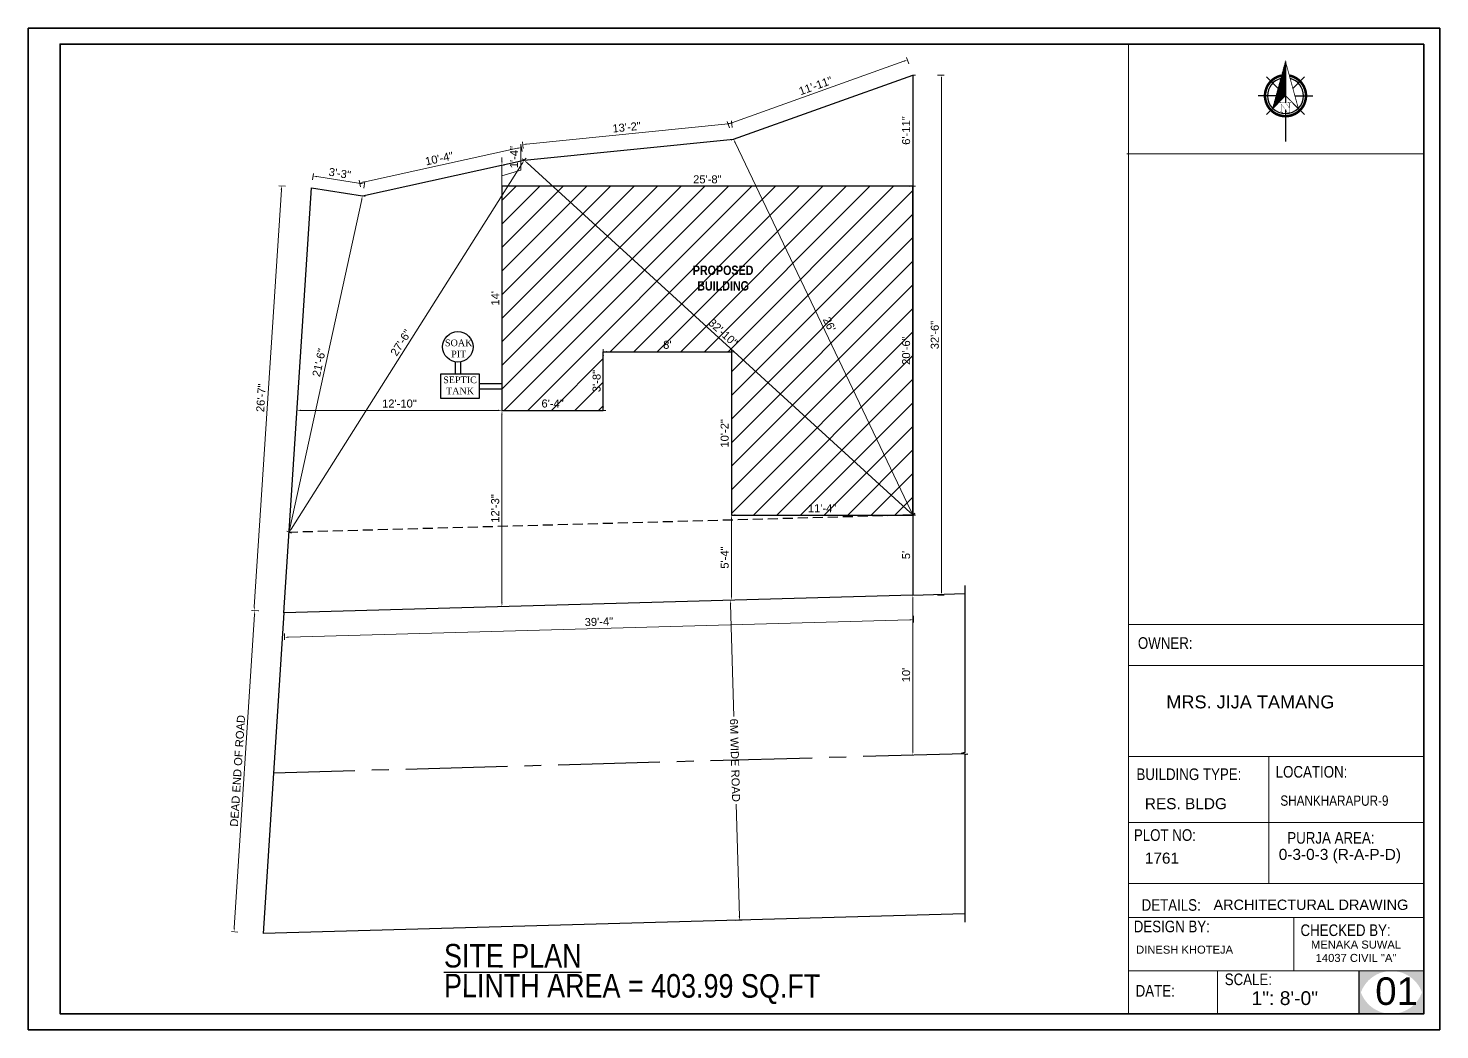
# Model space of a CAD drawing. Header units: inches. Extents: x 367408 to 389323, y -53247 to -41521.
# Drawn here: x 374991 to 376049, y -53247 to -52496 of the extents above; entities that cross this region are included whole.
import ezdxf

# ---------------------------------------------------------------- set-up
doc = ezdxf.new("R2010")
doc.units = ezdxf.units.IN
doc.header["$LTSCALE"] = 2
doc.header["$MEASUREMENT"] = 0
doc.header["$PDMODE"] = 34
doc.linetypes.add('CENTER2', pattern=[28.575, 19.05, -3.175, 3.175, -3.175])
doc.linetypes.add('DASHED2', pattern=[0.375, 0.25, -0.125])
doc.layers.get('0').update_dxf_attribs({"linetype": 'CONTINUOUS'})
doc.layers.get('DEFPOINTS').update_dxf_attribs({"color": 141, "linetype": 'CONTINUOUS'})
for name, color, linetype, lineweight in [('DIMENTION', 140, 'CONTINUOUS', 0), ('door', 20, 'CONTINUOUS', 35), ('OUTLINE', 1, 'CONTINUOUS', 25), ('Rebars', 1, 'CONTINUOUS', 13), ('Siteplan', 7, 'CONTINUOUS', 30), ('steps', 253, 'CONTINUOUS', 20), ('TEXT', 181, 'CONTINUOUS', 25), ('WALL - A', 1, 'CONTINUOUS', 40)]:
    doc.layers.add(name, color=color, linetype=linetype, lineweight=lineweight)
doc.layers.add('Normal Wall', color=7, linetype='CONTINUOUS', lineweight=35, true_color=0xffaf89)
doc.layers.add('Rear Wall', color=7, linetype='CONTINUOUS', lineweight=20, true_color=0xd4e480)
doc.layers.add('plan wall', color=7, linetype='CONTINUOUS')
doc.styles.add('Lettring Text', font='arial.ttf')
doc.styles.get("Standard").update_dxf_attribs({"font": 'ARIALN.TTF'})
doc.styles.add('SwissBT', font='swiss.ttf', dxfattribs={"height": 12})
doc.dimstyles.new('Copy of Standard', dxfattribs={"dimtxt": 6, "dimasz": 2.875, "dimexe": 2, "dimexo": 4, "dimgap": 2, "dimtad": 1, "dimdec": 0, "dimrnd": 1, "dimzin": 0, "dimdsep": 46, "dimlunit": 4, "dimtxsty": 'Lettring Text', "dimcen": 0.1, "dimclrd": 7, "dimclre": 7, "dimclrt": 7, "dimazin": 0, "dimtfac": 0.645, "dimtdec": 0, "dimtmove": 1, "dimatfit": 0, "dimfxl": 3, "dimfxlon": 1, "dimtfillclr": 256, "dimtolj": 1, "dimtzin": 0, "dimlwd": -1, "dimlwe": -1, "dimarcsym": 2})

# ---------------------------------------------------------------- blocks, each defined once
blk = doc.blocks.new('*X29')
at = {"color": 0}
for p, q in [((145.96, -414.6), (147.62, -412.94)), ((146.16, -413.87), (147.62, -412.41)), ((146.36, -413.14), (147.62, -411.88)), ((146.55, -412.41), (147.62, -411.35)), ((146.75, -411.68), (147.62, -410.82)), ((146.95, -410.95), (147.62, -410.29)), ((147.15, -410.22), (147.62, -409.76)), ((147.35, -409.49), (147.62, -409.23)), ((147.55, -408.76), (147.62, -408.7)), ((143.76, -422.63), (147.62, -418.77)), ((143.96, -421.9), (147.62, -418.24)), ((144.16, -421.17), (147.62, -417.71)), ((144.36, -420.44), (147.62, -417.18)), ((144.56, -419.71), (147.62, -416.65)), ((144.76, -418.98), (147.62, -416.12)), ((144.96, -418.25), (147.62, -415.59)), ((145.16, -417.52), (147.62, -415.06)), ((145.36, -416.79), (147.62, -414.53)), ((145.56, -416.06), (147.62, -414)), ((145.76, -415.33), (147.62, -413.47)), ((142.76, -426.28), (147.62, -421.42)), ((142.96, -425.55), (147.62, -420.89)), ((143.16, -424.82), (147.62, -420.36)), ((143.36, -424.09), (147.62, -419.83)), ((143.56, -423.36), (147.62, -419.3))]:
    blk.add_line(p, q, dxfattribs=at)
blk = doc.blocks.new('NORTH_15')
for p, q in [((-2.87, 2.87), (-7.37, 7.37)), ((0, 3.66), (0, 10.62)), ((2.87, 2.87), (7.37, 7.37)), ((-13.37, 0), (2.72, 0)), ((5.49, 0), (17.83, 0)), ((-2.87, -2.87), (-7.37, -7.37)), ((0, -3.66), (0, -10.62)), ((2.87, -2.87), (7.37, -7.37))]:
    blk.add_line(p, q)
at = {"const_width": 1}
for points in [[(0, -8, 1), (0, 8, 0.359415), (-7.86, 1.52, 1)], [(-7.86, -1.52, 0.359415), (0, -8, 1)]]:
    blk.add_lwpolyline(points, format="xyb", dxfattribs=at)
for points, const_width in [([(4.96, -5.01), (-13.37, 0), (4.9, 5), (0, 0), (4.96, -5.01)], 0.3), ([(5.93, -1.55), (6, -1.55), (6.07, -1.54), (6.13, -1.53), (6.17, -1.52), (6.22, -1.51), (6.26, -1.49), (6.28, -1.47), (6.3, -1.45), (6.32, -1.42), (6.33, -1.39), (6.35, -1.34), (6.36, -1.29), (6.37, -1.23), (6.38, -1.16), (6.38, -1.08), (6.38, -1), (6.54, -1), (6.54, -2.34), (6.38, -2.34), (6.38, -2.3), (6.38, -2.23), (6.38, -2.16), (6.37, -2.09), (6.36, -2.04), (6.35, -1.99), (6.33, -1.95), (6.32, -1.91), (6.3, -1.88), (6.28, -1.86), (6.26, -1.83), (6.22, -1.81), (6.18, -1.8), (6.13, -1.78), (6.07, -1.77), (6.01, -1.76), (5.95, -1.76), (2.66, -1.76), (2.66, -2.34), (2.5, -2.34), (2.5, -0.16), (4.71, 1.44), (3.14, 1.44), (3.07, 1.44), (3, 1.43), (2.94, 1.42), (2.89, 1.41), (2.85, 1.4), (2.81, 1.38), (2.78, 1.36), (2.76, 1.34), (2.74, 1.31), (2.72, 1.27), (2.7, 1.22), (2.69, 1.17), (2.68, 1.11), (2.67, 1.04), (2.66, 0.97), (2.66, 0.89), (2.66, 0.87), (2.5, 0.87), (2.5, 2.21), (2.66, 2.21), (2.66, 2.17), (2.66, 2.09), (2.67, 2.03), (2.68, 1.97), (2.69, 1.91), (2.7, 1.86), (2.71, 1.82), (2.73, 1.78), (2.75, 1.76), (2.77, 1.74), (2.8, 1.72), (2.85, 1.7), (2.89, 1.68), (2.94, 1.67), (3, 1.66), (3.07, 1.66), (3.14, 1.66), (6.54, 1.66), (6.54, 0.75), (3.33, -1.55), (5.93, -1.55), (5.93, -1.55)], 0.1)]:
    blk.add_lwpolyline(points, dxfattribs=dict(const_width=const_width))
for start, end in [(90, 164.973), (270, 90), (195.027, 270)]:
    blk.add_arc((0, 0), 7, start, end)
at = {"rotation": 90}
blk.add_blockref('*X29', (-421.89, -147.62), dxfattribs=at)
blk = doc.blocks.new('A$C0BDB7EE9')
at = {"layer": 'Siteplan', "xscale": 2.999999999999779, "yscale": 2.999999999999779, "zscale": 2.999999999999779, "rotation": 247.8612575918487}
blk.add_blockref('NORTH_15', (20.2, 49.5), dxfattribs=at)
blk = doc.blocks.new('A$C327B4BBD')
at = {"layer": 'DIMENTION', "ltscale": 0.3, "xscale": 1.171875000000082, "yscale": 1.171875000000082, "zscale": 1.171875000000082, "rotation": 112.1387424081494}
blk.add_blockref('A$C0BDB7EE9', (16.1, 0), dxfattribs=at)
blk = doc.blocks.new('*D1307')
at = {"layer": 'DEFPOINTS', "color": 0, "ltscale": 0.5, "transparency": 16777216}
for p in [(375242.9, -52613.1), (375203.2, -52615.8), (375241.5, -52621.9)]:
    blk.add_point(p, dxfattribs=at)
at = {"layer": 'steps', "color": 7, "ltscale": 0.5, "transparency": 16777216}
for p, q in [((375204.1, -52610), (375204.9, -52605.1)), ((375207.4, -52607.5), (375240.1, -52612.7)), ((375242.4, -52616.1), (375243.2, -52611.1))]:
    blk.add_line(p, q, dxfattribs=at)
for points in [[(375207.5, -52607), (375207.3, -52608), (375204.6, -52607.1)], [(375240.1, -52612.2), (375240, -52613.1), (375242.9, -52613.1)]]:
    blk.add_solid(points, dxfattribs=at)
at = {"layer": 'steps', "color": 7, "ltscale": 0.5, "transparency": 16777216, "insert": (375224.5, -52605.1), "char_height": 6, "attachment_point": 5, "rotation": 351.0432, "style": 'Lettring Text'}
blk.add_mtext('\\A1;3\'-3"', dxfattribs=at)
blk = doc.blocks.new('*D1308')
at = {"layer": 'DEFPOINTS', "color": 0, "ltscale": 0.5, "transparency": 16777216}
for p in [(375360.7, -52585.7), (375362.8, -52595.3), (375241.5, -52621.9)]:
    blk.add_point(p, dxfattribs=at)
at = {"layer": 'steps', "color": 7, "ltscale": 0.5, "transparency": 16777216}
for p, q in [((375242.2, -52611.6), (375357.8, -52586.3)), ((375361.3, -52588.6), (375360.2, -52583.7)), ((375240.1, -52615.2), (375239, -52610.3))]:
    blk.add_line(p, q, dxfattribs=at)
for points in [[(375357.7, -52585.8), (375358, -52586.7), (375360.7, -52585.7)], [(375242.1, -52611.1), (375242.3, -52612.1), (375239.4, -52612.2)]]:
    blk.add_solid(points, dxfattribs=at)
at = {"layer": 'steps', "color": 7, "ltscale": 0.5, "transparency": 16777216, "insert": (375299, -52594), "char_height": 6, "attachment_point": 5, "rotation": 12.3621, "style": 'Lettring Text'}
blk.add_mtext('\\A1;10\'-4"', dxfattribs=at)
blk = doc.blocks.new('*D1309')
at = {"layer": 'DEFPOINTS', "color": 0, "ltscale": 0.5, "transparency": 16777216}
for p in [(375518.4, -52567.6), (375519.6, -52579.4), (375362.8, -52595.3)]:
    blk.add_point(p, dxfattribs=at)
at = {"layer": 'steps', "color": 7, "ltscale": 0.5, "transparency": 16777216}
for p, q in [((375364.4, -52583.2), (375515.6, -52567.9)), ((375518.7, -52570.6), (375518.2, -52565.6)), ((375361.9, -52586.5), (375361.4, -52581.5))]:
    blk.add_line(p, q, dxfattribs=at)
for points in [[(375515.5, -52567.4), (375515.6, -52568.4), (375518.4, -52567.6)], [(375364.4, -52582.7), (375364.5, -52583.7), (375361.6, -52583.5)]]:
    blk.add_solid(points, dxfattribs=at)
at = {"layer": 'steps', "color": 7, "ltscale": 0.5, "transparency": 16777216, "insert": (375439.5, -52570.5), "char_height": 6, "attachment_point": 5, "rotation": 5.7812, "style": 'Lettring Text'}
blk.add_mtext('\\A1;13\'-2"', dxfattribs=at)
blk = doc.blocks.new('*D1310')
at = {"layer": 'DEFPOINTS', "color": 0, "ltscale": 0.5, "transparency": 16777216}
for p in [(375650, -52520.1), (375654, -52531.4), (375519.6, -52579.4)]:
    blk.add_point(p, dxfattribs=at)
at = {"layer": 'steps', "color": 7, "ltscale": 0.5, "transparency": 16777216}
for p, q in [((375651, -52522.9), (375649.3, -52518.2)), ((375518.3, -52567.1), (375647.3, -52521)), ((375516.6, -52570.9), (375514.9, -52566.2))]:
    blk.add_line(p, q, dxfattribs=at)
for points in [[(375647.1, -52520.6), (375647.4, -52521.5), (375650, -52520.1)], [(375518.1, -52566.7), (375518.4, -52567.6), (375515.6, -52568.1)]]:
    blk.add_solid(points, dxfattribs=at)
at = {"layer": 'steps', "color": 7, "ltscale": 0.5, "transparency": 16777216, "insert": (375581.1, -52539.4), "char_height": 6, "attachment_point": 5, "rotation": 19.6714, "style": 'Lettring Text'}
blk.add_mtext('\\A1;11\'-11"', dxfattribs=at)
blk = doc.blocks.new('*D1311')
at = {"layer": 'DEFPOINTS', "color": 0, "ltscale": 0.5, "transparency": 16777216}
for p in [(375654, -52531.4), (375654, -52921.1), (375675.5, -52921.1)]:
    blk.add_point(p, dxfattribs=at)
at = {"layer": 'steps', "color": 7, "ltscale": 0.5, "transparency": 16777216}
for p, q in [((375672.5, -52531.4), (375677.5, -52531.4)), ((375675.5, -52534.3), (375675.5, -52918.2)), ((375672.5, -52921.1), (375677.5, -52921.1))]:
    blk.add_line(p, q, dxfattribs=at)
for points in [[(375675, -52534.3), (375676, -52534.3), (375675.5, -52531.4)], [(375675, -52918.2), (375676, -52918.2), (375675.5, -52921.1)]]:
    blk.add_solid(points, dxfattribs=at)
at = {"layer": 'steps', "color": 7, "ltscale": 0.5, "transparency": 16777216, "insert": (375670.5, -52726.2), "char_height": 6, "attachment_point": 5, "rotation": 90, "style": 'Lettring Text'}
blk.add_mtext('\\A1;32\'-6"', dxfattribs=at)
blk = doc.blocks.new('*D1312')
at = {"layer": 'DEFPOINTS', "color": 0, "ltscale": 0.5, "transparency": 16777216}
for p in [(375654, -52921.1), (375182.6, -52934.3), (375183.1, -52952.8)]:
    blk.add_point(p, dxfattribs=at)
at = {"layer": 'steps', "color": 7, "ltscale": 0.5, "transparency": 16777216}
for p, q in [((375651.7, -52939.6), (375186, -52952.7)), ((375654.5, -52936.6), (375654.6, -52941.6)), ((375183, -52949.8), (375183.1, -52954.7))]:
    blk.add_line(p, q, dxfattribs=at)
for points in [[(375651.7, -52939.2), (375651.7, -52940.1), (375654.6, -52939.6)], [(375185.9, -52952.2), (375186, -52953.1), (375183.1, -52952.8)]]:
    blk.add_solid(points, dxfattribs=at)
at = {"layer": 'steps', "color": 7, "ltscale": 0.5, "transparency": 16777216, "insert": (375418.7, -52941.1), "char_height": 6, "attachment_point": 5, "rotation": 1.6021, "style": 'Lettring Text'}
blk.add_mtext('\\A1;39\'-4"', dxfattribs=at)
blk = doc.blocks.new('*D1315')
at = {"layer": 'DEFPOINTS', "color": 0, "ltscale": 0.5, "transparency": 16777216}
for p in [(375180.9, -52614.4), (375203.2, -52615.8), (375182.6, -52934.3)]:
    blk.add_point(p, dxfattribs=at)
at = {"layer": 'steps', "color": 7, "ltscale": 0.5, "transparency": 16777216}
for p, q in [((375183.9, -52614.6), (375178.9, -52614.3)), ((375160.4, -52929.9), (375180.7, -52617.3)), ((375163.2, -52933), (375158.3, -52932.7))]:
    blk.add_line(p, q, dxfattribs=at)
for points in [[(375180.2, -52617.2), (375181.2, -52617.3), (375180.9, -52614.4)], [(375160, -52929.9), (375160.9, -52930), (375160.3, -52932.8)]]:
    blk.add_solid(points, dxfattribs=at)
at = {"layer": 'steps', "color": 7, "ltscale": 0.5, "transparency": 16777216, "insert": (375165.5, -52773.3), "char_height": 6, "attachment_point": 5, "rotation": 86.2947, "style": 'Lettring Text'}
blk.add_mtext('\\A1;26\'-7"', dxfattribs=at)
blk = doc.blocks.new('*D1316')
at = {"layer": 'DEFPOINTS', "color": 0, "ltscale": 0.5, "transparency": 16777216}
for p in [(375241.5, -52621.9), (375186.5, -52874.1), (375186.5, -52874.1)]:
    blk.add_point(p, dxfattribs=at)
at = {"layer": 'steps', "color": 7, "ltscale": 0.5, "transparency": 16777216}
for p, q in [((375240.9, -52624.7), (375187.1, -52871.3)), ((375241.5, -52621.9), (375243.5, -52622.3)), ((375186.5, -52874.1), (375188.4, -52874.6))]:
    blk.add_line(p, q, dxfattribs=at)
for points in [[(375240.4, -52624.6), (375241.4, -52624.8), (375241.5, -52621.9)], [(375186.6, -52871.2), (375187.5, -52871.4), (375186.5, -52874.1)]]:
    blk.add_solid(points, dxfattribs=at)
at = {"layer": 'steps', "color": 7, "ltscale": 0.5, "transparency": 16777216, "insert": (375209, -52746.9), "char_height": 6, "attachment_point": 5, "rotation": 77.6852, "style": 'Lettring Text'}
blk.add_mtext('\\A1;21\'-6"', dxfattribs=at)
blk = doc.blocks.new('*D1317')
at = {"layer": 'DEFPOINTS', "color": 0, "ltscale": 0.5, "transparency": 16777216}
for p in [(375362.8, -52595.3), (375362.8, -52595.3), (375186.5, -52874.1)]:
    blk.add_point(p, dxfattribs=at)
at = {"layer": 'steps', "color": 7, "ltscale": 0.5, "transparency": 16777216}
for p, q in [((375188, -52871.7), (375361.2, -52597.7)), ((375362.8, -52595.3), (375361.1, -52594.2)), ((375186.5, -52874.1), (375184.8, -52873.1))]:
    blk.add_line(p, q, dxfattribs=at)
for points in [[(375360.8, -52597.5), (375361.6, -52598), (375362.8, -52595.3)], [(375187.6, -52871.4), (375188.4, -52872), (375186.5, -52874.1)]]:
    blk.add_solid(points, dxfattribs=at)
at = {"layer": 'steps', "color": 7, "ltscale": 0.5, "transparency": 16777216, "insert": (375270.3, -52732), "char_height": 6, "attachment_point": 5, "rotation": 57.6924, "style": 'Lettring Text'}
blk.add_mtext('\\A1;27\'-6"', dxfattribs=at)
blk = doc.blocks.new('*D1330')
at = {"layer": 'DEFPOINTS', "color": 0, "ltscale": 0.5, "transparency": 16777216}
for p in [(375362.8, -52595.3), (375654, -52861.1), (375654, -52861.1)]:
    blk.add_point(p, dxfattribs=at)
at = {"layer": 'steps', "color": 7, "ltscale": 0.5, "transparency": 16777216}
for p, q in [((375362.8, -52595.3), (375364.1, -52593.8)), ((375364.9, -52597.3), (375651.9, -52859.1)), ((375654, -52861.1), (375655.4, -52859.6))]:
    blk.add_line(p, q, dxfattribs=at)
for points in [[(375365.2, -52596.9), (375364.6, -52597.6), (375362.8, -52595.3)], [(375652.2, -52858.8), (375651.6, -52859.5), (375654, -52861.1)]]:
    blk.add_solid(points, dxfattribs=at)
at = {"layer": 'steps', "color": 7, "ltscale": 0.5, "transparency": 16777216, "insert": (375511.8, -52724.4), "char_height": 6, "attachment_point": 5, "rotation": 317.624, "style": 'Lettring Text'}
blk.add_mtext('\\A1;32\'-10"', dxfattribs=at)
blk = doc.blocks.new('*D1331')
at = {"layer": 'DEFPOINTS', "color": 0, "ltscale": 0.5, "transparency": 16777216}
for p in [(375519.6, -52579.4), (375519.6, -52579.4), (375654, -52861.1)]:
    blk.add_point(p, dxfattribs=at)
at = {"layer": 'steps', "color": 7, "ltscale": 0.5, "transparency": 16777216}
for p, q in [((375519.6, -52579.4), (375517.8, -52580.3)), ((375652.8, -52858.5), (375520.9, -52582)), ((375654, -52861.1), (375655.8, -52860.2))]:
    blk.add_line(p, q, dxfattribs=at)
for points in [[(375521.3, -52581.8), (375520.4, -52582.2), (375519.6, -52579.4)], [(375653.2, -52858.3), (375652.4, -52858.7), (375654, -52861.1)]]:
    blk.add_solid(points, dxfattribs=at)
at = {"layer": 'steps', "color": 7, "ltscale": 0.5, "transparency": 16777216, "insert": (375591.4, -52718.1), "char_height": 6, "attachment_point": 5, "rotation": 295.5147, "style": 'Lettring Text'}
blk.add_mtext("\\A1;26'", dxfattribs=at)
blk = doc.blocks.new('*D1332')
at = {"layer": 'DEFPOINTS', "color": 0, "ltscale": 0.5, "transparency": 16777216}
for p in [(375654, -52614.7), (375654, -52614.7), (375654, -52861.1)]:
    blk.add_point(p, dxfattribs=at)
at = {"layer": 'steps', "color": 7, "ltscale": 0.5, "transparency": 16777216}
for p, q in [((375654, -52614.7), (375656, -52614.7)), ((375654, -52858.2), (375654, -52617.6)), ((375654, -52861.1), (375656, -52861.1))]:
    blk.add_line(p, q, dxfattribs=at)
for points in [[(375653.6, -52617.6), (375654.5, -52617.6), (375654, -52614.7)], [(375653.6, -52858.2), (375654.5, -52858.2), (375654, -52861.1)]]:
    blk.add_solid(points, dxfattribs=at)
at = {"layer": 'steps', "color": 7, "ltscale": 0.5, "transparency": 16777216, "insert": (375649, -52737.9), "char_height": 6, "attachment_point": 5, "rotation": 90, "style": 'Lettring Text'}
blk.add_mtext('\\A1;20\'-6"', dxfattribs=at)
blk = doc.blocks.new('*D1318')
at = {"layer": 'DEFPOINTS', "color": 0, "ltscale": 0.5, "transparency": 16777216}
for p in [(375346, -52614.7), (375346, -52614.7), (375654, -52614.7)]:
    blk.add_point(p, dxfattribs=at)
at = {"layer": 'steps', "color": 7, "ltscale": 0.5, "transparency": 16777216}
for p, q in [((375346, -52614.7), (375346, -52612.7)), ((375654, -52614.7), (375654, -52612.7)), ((375651.2, -52614.7), (375348.9, -52614.7))]:
    blk.add_line(p, q, dxfattribs=at)
for points in [[(375348.9, -52614.2), (375348.9, -52615.2), (375346, -52614.7)], [(375651.2, -52614.2), (375651.2, -52615.2), (375654, -52614.7)]]:
    blk.add_solid(points, dxfattribs=at)
at = {"layer": 'steps', "color": 7, "ltscale": 0.5, "transparency": 16777216, "insert": (375500, -52609.6), "char_height": 6, "attachment_point": 5, "style": 'Lettring Text'}
blk.add_mtext('\\A1;25\'-8"', dxfattribs=at)
blk = doc.blocks.new('*D1319')
at = {"layer": 'DEFPOINTS', "color": 0, "ltscale": 0.5, "transparency": 16777216}
for p in [(375346, -52614.7), (375346, -52782.7), (375346, -52782.7)]:
    blk.add_point(p, dxfattribs=at)
at = {"layer": 'steps', "color": 7, "ltscale": 0.5, "transparency": 16777216}
for p, q in [((375346, -52614.7), (375348, -52614.7)), ((375346, -52617.6), (375346, -52779.8)), ((375346, -52782.7), (375348, -52782.7))]:
    blk.add_line(p, q, dxfattribs=at)
for points in [[(375345.6, -52617.6), (375346.5, -52617.6), (375346, -52614.7)], [(375345.6, -52779.8), (375346.5, -52779.8), (375346, -52782.7)]]:
    blk.add_solid(points, dxfattribs=at)
at = {"layer": 'steps', "color": 7, "ltscale": 0.5, "transparency": 16777216, "insert": (375341, -52698.7), "char_height": 6, "attachment_point": 5, "rotation": 90, "style": 'Lettring Text'}
blk.add_mtext("\\A1;14'", dxfattribs=at)
blk = doc.blocks.new('*D1333')
at = {"layer": 'DEFPOINTS', "color": 0, "ltscale": 0.5, "transparency": 16777216}
for p in [(375346, -52782.7), (375422, -52782.7), (375422, -52782.7)]:
    blk.add_point(p, dxfattribs=at)
at = {"layer": 'steps', "color": 7, "ltscale": 0.5, "transparency": 16777216}
for p, q in [((375346, -52782.7), (375346, -52780.7)), ((375348.9, -52782.7), (375419.2, -52782.7)), ((375422, -52782.7), (375422, -52780.7))]:
    blk.add_line(p, q, dxfattribs=at)
for points in [[(375348.9, -52782.2), (375348.9, -52783.2), (375346, -52782.7)], [(375419.2, -52782.2), (375419.2, -52783.2), (375422, -52782.7)]]:
    blk.add_solid(points, dxfattribs=at)
at = {"layer": 'steps', "color": 7, "ltscale": 0.5, "transparency": 16777216, "insert": (375384, -52777.6), "char_height": 6, "attachment_point": 5, "style": 'Lettring Text'}
blk.add_mtext('\\A1;6\'-4"', dxfattribs=at)
blk = doc.blocks.new('*D1334')
at = {"layer": 'DEFPOINTS', "color": 0, "ltscale": 0.5, "transparency": 16777216}
for p in [(375422, -52738.7), (375422, -52738.7), (375422, -52782.7)]:
    blk.add_point(p, dxfattribs=at)
at = {"layer": 'steps', "color": 7, "ltscale": 0.5, "transparency": 16777216}
for p, q in [((375422, -52738.7), (375424, -52738.7)), ((375422, -52779.8), (375422, -52741.6)), ((375422, -52782.7), (375424, -52782.7))]:
    blk.add_line(p, q, dxfattribs=at)
for points in [[(375421.6, -52741.6), (375422.5, -52741.6), (375422, -52738.7)], [(375421.6, -52779.8), (375422.5, -52779.8), (375422, -52782.7)]]:
    blk.add_solid(points, dxfattribs=at)
at = {"layer": 'steps', "color": 7, "ltscale": 0.5, "transparency": 16777216, "insert": (375417, -52760.7), "char_height": 6, "attachment_point": 5, "rotation": 90, "style": 'Lettring Text'}
blk.add_mtext('\\A1;3\'-8"', dxfattribs=at)
blk = doc.blocks.new('*D1328')
at = {"layer": 'DEFPOINTS', "color": 0, "ltscale": 0.5, "transparency": 16777216}
for p in [(375422, -52738.7), (375518, -52738.7), (375518, -52738.7)]:
    blk.add_point(p, dxfattribs=at)
at = {"layer": 'steps', "color": 7, "ltscale": 0.5, "transparency": 16777216}
for p, q in [((375422, -52738.7), (375422, -52736.7)), ((375424.9, -52738.7), (375515.2, -52738.7)), ((375518, -52738.7), (375518, -52736.7))]:
    blk.add_line(p, q, dxfattribs=at)
for points in [[(375424.9, -52738.2), (375424.9, -52739.2), (375422, -52738.7)], [(375515.2, -52738.2), (375515.2, -52739.2), (375518, -52738.7)]]:
    blk.add_solid(points, dxfattribs=at)
at = {"layer": 'steps', "color": 7, "ltscale": 0.5, "transparency": 16777216, "insert": (375470, -52733.6), "char_height": 6, "attachment_point": 5, "style": 'Lettring Text'}
blk.add_mtext("\\A1;8'", dxfattribs=at)
blk = doc.blocks.new('*D1313')
at = {"layer": 'DEFPOINTS', "color": 0, "ltscale": 0.5, "transparency": 16777216}
for p in [(375518, -52738.7), (375518, -52861.1), (375518, -52861.1)]:
    blk.add_point(p, dxfattribs=at)
at = {"layer": 'steps', "color": 7, "ltscale": 0.5, "transparency": 16777216}
for p, q in [((375518, -52738.7), (375520, -52738.7)), ((375518, -52741.6), (375518, -52858.2)), ((375518, -52861.1), (375520, -52861.1))]:
    blk.add_line(p, q, dxfattribs=at)
for points in [[(375517.6, -52741.6), (375518.5, -52741.6), (375518, -52738.7)], [(375517.6, -52858.2), (375518.5, -52858.2), (375518, -52861.1)]]:
    blk.add_solid(points, dxfattribs=at)
at = {"layer": 'steps', "color": 7, "ltscale": 0.5, "transparency": 16777216, "insert": (375513, -52799.9), "char_height": 6, "attachment_point": 5, "rotation": 90, "style": 'Lettring Text'}
blk.add_mtext('\\A1;10\'-2"', dxfattribs=at)
blk = doc.blocks.new('*D1329')
at = {"layer": 'DEFPOINTS', "color": 0, "ltscale": 0.5, "transparency": 16777216}
for p in [(375518, -52861.1), (375654, -52861.1), (375654, -52861.1)]:
    blk.add_point(p, dxfattribs=at)
at = {"layer": 'steps', "color": 7, "ltscale": 0.5, "transparency": 16777216}
for p, q in [((375518, -52861.1), (375518, -52859.1)), ((375520.9, -52861.1), (375651.2, -52861.1)), ((375654, -52861.1), (375654, -52859.1))]:
    blk.add_line(p, q, dxfattribs=at)
for points in [[(375520.9, -52860.6), (375520.9, -52861.5), (375518, -52861.1)], [(375651.2, -52860.6), (375651.2, -52861.5), (375654, -52861.1)]]:
    blk.add_solid(points, dxfattribs=at)
at = {"layer": 'steps', "color": 7, "ltscale": 0.5, "transparency": 16777216, "insert": (375586, -52856), "char_height": 6, "attachment_point": 5, "style": 'Lettring Text'}
blk.add_mtext('\\A1;11\'-4"', dxfattribs=at)
blk = doc.blocks.new('*D1314')
at = {"layer": 'DEFPOINTS', "color": 0, "ltscale": 0.5, "transparency": 16777216}
for p in [(375346, -52599), (375346, -52599), (375346, -52614.7)]:
    blk.add_point(p, dxfattribs=at)
at = {"layer": 'steps', "color": 7, "ltscale": 0.5, "transparency": 16777216}
for p, q in [((375346, -52596.1), (375346, -52593.2)), ((375360.1, -52602.6), (375360.1, -52583.3)), ((375346, -52599), (375348, -52599)), ((375346, -52614.7), (375346, -52599)), ((375346, -52614.7), (375346, -52599)), ((375346, -52606.9), (375360.1, -52602.6)), ((375346, -52614.7), (375348, -52614.7)), ((375346, -52617.6), (375346, -52620.5))]:
    blk.add_line(p, q, dxfattribs=at)
for points in [[(375345.6, -52596.1), (375346.5, -52596.1), (375346, -52599)], [(375345.6, -52617.6), (375346.5, -52617.6), (375346, -52614.7)]]:
    blk.add_solid(points, dxfattribs=at)
at = {"layer": 'steps', "color": 7, "ltscale": 0.5, "transparency": 16777216, "insert": (375355.1, -52592.9), "char_height": 6, "attachment_point": 5, "rotation": 90, "style": 'Lettring Text'}
blk.add_mtext('\\A1;1\'-4"', dxfattribs=at)
blk = doc.blocks.new('*D1322')
at = {"layer": 'DEFPOINTS', "color": 0, "ltscale": 0.5, "transparency": 16777216}
for p in [(375654, -52861.1), (375654, -52921.1), (375654, -52921.1)]:
    blk.add_point(p, dxfattribs=at)
at = {"layer": 'steps', "color": 7, "ltscale": 0.5, "transparency": 16777216}
for p, q in [((375654, -52861.1), (375656, -52861.1)), ((375654, -52863.9), (375654, -52918.2)), ((375654, -52921.1), (375656, -52921.1))]:
    blk.add_line(p, q, dxfattribs=at)
for points in [[(375653.6, -52863.9), (375654.5, -52863.9), (375654, -52861.1)], [(375653.6, -52918.2), (375654.5, -52918.2), (375654, -52921.1)]]:
    blk.add_solid(points, dxfattribs=at)
at = {"layer": 'steps', "color": 7, "ltscale": 0.5, "transparency": 16777216, "insert": (375649, -52891.1), "char_height": 6, "attachment_point": 5, "rotation": 90, "style": 'Lettring Text'}
blk.add_mtext("\\A1;5'", dxfattribs=at)
blk = doc.blocks.new('*D1323')
at = {"layer": 'DEFPOINTS', "color": 0, "ltscale": 0.5, "transparency": 16777216}
for p in [(375518, -52861.1), (375517.9, -52924.9), (375518, -52924.9)]:
    blk.add_point(p, dxfattribs=at)
at = {"layer": 'steps', "color": 7, "ltscale": 0.5, "transparency": 16777216}
for p, q in [((375518, -52861.1), (375520, -52861.1)), ((375518, -52863.9), (375518, -52922)), ((375518, -52924.9), (375520, -52924.9))]:
    blk.add_line(p, q, dxfattribs=at)
for points in [[(375517.6, -52863.9), (375518.5, -52863.9), (375518, -52861.1)], [(375517.6, -52922), (375518.5, -52922), (375518, -52924.9)]]:
    blk.add_solid(points, dxfattribs=at)
at = {"layer": 'steps', "color": 7, "ltscale": 0.5, "transparency": 16777216, "insert": (375513, -52893), "char_height": 6, "attachment_point": 5, "rotation": 90, "style": 'Lettring Text'}
blk.add_mtext('\\A1;5\'-4"', dxfattribs=at)
blk = doc.blocks.new('*D1324')
at = {"layer": 'DEFPOINTS', "color": 0, "ltscale": 0.5, "transparency": 16777216}
for p in [(375346, -52782.7), (375345.9, -52929.7), (375346, -52929.7)]:
    blk.add_point(p, dxfattribs=at)
at = {"layer": 'steps', "color": 7, "ltscale": 0.5, "transparency": 16777216}
for p, q in [((375346, -52782.7), (375348, -52782.7)), ((375346, -52785.6), (375346, -52926.8)), ((375346, -52929.7), (375348, -52929.7))]:
    blk.add_line(p, q, dxfattribs=at)
for points in [[(375345.6, -52785.6), (375346.5, -52785.6), (375346, -52782.7)], [(375345.6, -52926.8), (375346.5, -52926.8), (375346, -52929.7)]]:
    blk.add_solid(points, dxfattribs=at)
at = {"layer": 'steps', "color": 7, "ltscale": 0.5, "transparency": 16777216, "insert": (375341, -52856.2), "char_height": 6, "attachment_point": 5, "rotation": 90, "style": 'Lettring Text'}
blk.add_mtext('\\A1;12\'-3"', dxfattribs=at)
blk = doc.blocks.new('*D1325')
at = {"layer": 'DEFPOINTS', "color": 0, "ltscale": 0.5, "transparency": 16777216}
for p in [(375654, -52531.4), (375654, -52531.4), (375654, -52614.7)]:
    blk.add_point(p, dxfattribs=at)
at = {"layer": 'steps', "color": 7, "ltscale": 0.5, "transparency": 16777216}
for p, q in [((375654, -52531.4), (375656, -52531.4)), ((375654, -52611.8), (375654, -52534.3)), ((375654, -52614.7), (375656, -52614.7))]:
    blk.add_line(p, q, dxfattribs=at)
for points in [[(375653.6, -52534.3), (375654.5, -52534.3), (375654, -52531.4)], [(375653.6, -52611.8), (375654.5, -52611.8), (375654, -52614.7)]]:
    blk.add_solid(points, dxfattribs=at)
at = {"layer": 'steps', "color": 7, "ltscale": 0.5, "transparency": 16777216, "insert": (375649, -52573), "char_height": 6, "attachment_point": 5, "rotation": 90, "style": 'Lettring Text'}
blk.add_mtext('\\A1;6\'-11"', dxfattribs=at)
blk = doc.blocks.new('*D1326')
at = {"layer": 'DEFPOINTS', "color": 0, "ltscale": 0.5, "transparency": 16777216}
for p in [(375192.4, -52782.6), (375192.4, -52782.7), (375346, -52782.7)]:
    blk.add_point(p, dxfattribs=at)
at = {"layer": 'steps', "color": 7, "ltscale": 0.5, "transparency": 16777216}
for p, q in [((375192.4, -52782.7), (375192.4, -52784.7)), ((375343.2, -52782.7), (375195.3, -52782.7)), ((375346, -52782.7), (375346, -52780.7))]:
    blk.add_line(p, q, dxfattribs=at)
for points in [[(375195.3, -52782.2), (375195.3, -52783.2), (375192.4, -52782.7)], [(375343.2, -52782.2), (375343.2, -52783.2), (375346, -52782.7)]]:
    blk.add_solid(points, dxfattribs=at)
at = {"layer": 'steps', "color": 7, "ltscale": 0.5, "transparency": 16777216, "insert": (375269.2, -52777.6), "char_height": 6, "attachment_point": 5, "style": 'Lettring Text'}
blk.add_mtext('\\A1;12\'-10"', dxfattribs=at)
blk = doc.blocks.new('*D1327')
at = {"layer": 'DEFPOINTS', "color": 0, "ltscale": 0.5, "transparency": 16777216}
for p in [(375182.6, -52934.3), (375145.2, -53173.4), (375167, -53174.8)]:
    blk.add_point(p, dxfattribs=at)
at = {"layer": 'steps', "color": 7, "ltscale": 0.5, "transparency": 16777216}
for p, q in [((375160.6, -52935.7), (375145.4, -53170.5)), ((375163.8, -52933), (375158.8, -52932.7)), ((375148.2, -53173.6), (375143.3, -53173.3))]:
    blk.add_line(p, q, dxfattribs=at)
for points in [[(375160.2, -52935.7), (375161.1, -52935.8), (375160.8, -52932.9)], [(375145, -53170.5), (375145.9, -53170.5), (375145.2, -53173.4)]]:
    blk.add_solid(points, dxfattribs=at)
at = {"layer": 'steps', "color": 7, "ltscale": 0.5, "transparency": 16777216, "insert": (375147.9, -53052.8), "char_height": 6, "attachment_point": 5, "rotation": 86.2947, "style": 'Lettring Text'}
blk.add_mtext('\\A1;DEAD END OF ROAD', dxfattribs=at)
blk = doc.blocks.new('*D1320')
at = {"layer": 'DEFPOINTS', "color": 0, "ltscale": 0.5, "transparency": 16777216}
for p in [(375429.1, -52927.4), (375435.8, -53167.3), (375524.1, -53164.8)]:
    blk.add_point(p, dxfattribs=at)
at = {"layer": 'steps', "color": 7, "ltscale": 0.5, "transparency": 16777216}
for p, q in [((375514.4, -52925), (375519.4, -52924.8)), ((375517.4, -52927.8), (375519.8, -53012)), ((375524, -53161.9), (375521.6, -53077.7)), ((375521.1, -53164.9), (375526.1, -53164.7))]:
    blk.add_line(p, q, dxfattribs=at)
for points in [[(375517.9, -52927.8), (375517, -52927.8), (375517.4, -52924.9)], [(375524.5, -53161.9), (375523.5, -53161.9), (375524.1, -53164.8)]]:
    blk.add_solid(points, dxfattribs=at)
at = {"layer": 'steps', "color": 7, "ltscale": 0.5, "transparency": 16777216, "insert": (375520.7, -53044.9), "char_height": 6, "attachment_point": 5, "rotation": 271.6021, "style": 'Lettring Text'}
blk.add_mtext('\\A1;6M WIDE ROAD', dxfattribs=at)
blk = doc.blocks.new('*D1321')
at = {"layer": 'DEFPOINTS', "color": 0, "ltscale": 0.5, "transparency": 16777216}
for p in [(375654, -52921.1), (375654, -53041), (375657.6, -53041)]:
    blk.add_point(p, dxfattribs=at)
at = {"layer": 'steps', "color": 7, "ltscale": 0.5, "transparency": 16777216}
for p, q in [((375654, -52921.1), (375656, -52921.1)), ((375654, -52924), (375654, -53038.1)), ((375654, -53041), (375652, -53041))]:
    blk.add_line(p, q, dxfattribs=at)
for points in [[(375653.6, -52924), (375654.5, -52924), (375654, -52921.1)], [(375653.6, -53038.1), (375654.5, -53038.1), (375654, -53041)]]:
    blk.add_solid(points, dxfattribs=at)
at = {"layer": 'steps', "color": 7, "ltscale": 0.5, "transparency": 16777216, "insert": (375649, -52981), "char_height": 6, "attachment_point": 5, "rotation": 90, "style": 'Lettring Text'}
blk.add_mtext("\\A1;10'", dxfattribs=at)

msp = doc.modelspace()

# ---------------------------------------------------------------- hatches: boundary and pattern name
msp.add_hatch(color=0).paths.add_polyline_path([(376037.1, -53202.8), (376012.8, -53202.8, -0.414214), (376037.1, -53227.1)])
at = {"layer": 'door', "ltscale": 0.5}
h = msp.add_hatch(dxfattribs=at)
h.set_pattern_fill('ANSI31', color=256, scale=100)
h.set_pattern_definition([(45, (140.421, -1127.347), (-8.83883476, 8.83883476), [])])
h.paths.add_polyline_path([(375654, -52614.7), (375346, -52614.7), (375346, -52782.7), (375422, -52782.7), (375422, -52738.7), (375518, -52738.7), (375518, -52861.1), (375654, -52861.1)])
h.paths.add_polyline_path([(375496.9, -52719.3), (375518.4, -52738.8), (375526.7, -52729.7), (375505.3, -52710.1)], flags=24)
h.paths.add_polyline_path([(375582.8, -52714.5), (375588.8, -52727.1), (375600, -52721.8), (375594, -52709.2)], flags=24)
h.paths.add_polyline_path([(375655.2, -52750), (375655.2, -52725.6), (375642.8, -52725.6), (375642.8, -52750)], flags=9)
h.paths.add_polyline_path([(375374.2, -52783.9), (375393.9, -52783.9), (375393.9, -52771.5), (375374.2, -52771.5)], flags=25)
h.paths.add_polyline_path([(375423.2, -52770.5), (375423.2, -52750.8), (375410.8, -52750.8), (375410.8, -52770.5)], flags=25)
h.paths.add_polyline_path([(375465.4, -52739.9), (375474.7, -52739.9), (375474.7, -52727.5), (375465.4, -52727.5)], flags=25)
h.paths.add_polyline_path([(375573.6, -52862.3), (375598, -52862.3), (375598, -52850), (375573.6, -52850)], flags=9)
h.paths.add_polyline_path([(375485.9, -52696.5), (375537.8, -52696.5), (375537.8, -52670.4), (375485.9, -52670.4)], flags=24)
at = {"layer": 'TEXT'}
for points in [[(376012.8, -53202.8), (375988.4, -53202.8), (375988.4, -53227.1, -0.414214)], [(376012.8, -53202.8), (375988.4, -53202.8), (375988.4, -53227.1, -0.414214)], [(376037.1, -53202.8), (376012.8, -53202.8, -0.414214), (376037.1, -53227.1)], [(375988.4, -53210.6), (375988.4, -53234.9), (376012.8, -53234.9, -0.414214)], [(375988.4, -53210.6), (375988.4, -53234.9), (376012.8, -53234.9, -0.414214)], [(376037.1, -53210.6, -0.414214), (376012.8, -53234.9), (376037.1, -53234.9)], [(376037.1, -53210.6, -0.414214), (376012.8, -53234.9), (376037.1, -53234.9)]]:
    msp.add_hatch(color=0, dxfattribs=at).paths.add_polyline_path(points)

# ---------------------------------------------------------------- linework, layer by layer
at = {"ltscale": 0.5}
for p, q in [((375311, -52746.3), (375311, -52755.3)), ((375315, -52746.3), (375315, -52755.3)), ((375329, -52762.6), (375346, -52762.6)), ((375329, -52766.6), (375346, -52766.6)), ((375654, -52921.1), (375693.1, -52920)), ((375182.6, -52934.3), (375167, -53174.8))]:
    msp.add_line(p, q, dxfattribs=at)
at = {"color": 0}
msp.add_line((375988.4, -53202.8), (375988.4, -53234.9), dxfattribs=at)
msp.add_line((375988.4, -53202.8), (375988.4, -53234.9), dxfattribs=at)
at = {"ltscale": 0.5}
for points in [[(375654, -52614.7), (375346, -52614.7), (375346, -52782.7), (375422, -52782.7), (375422, -52738.7), (375518, -52738.7), (375518, -52861.1), (375654, -52861.1)], [(375300.2, -52755.3), (375329, -52755.3), (375329, -52773.8), (375300.2, -52773.8)]]:
    msp.add_lwpolyline(points, close=True, dxfattribs=at)
at = {"linetype": 'Continuous', "ltscale": 0.5}
msp.add_lwpolyline([(375693.1, -52914), (375693.1, -53039.1), (375690.3, -53039.9), (375695.3, -53040.2), (375693.1, -53040.8), (375693.1, -53166.1)], dxfattribs=at)
at = {"ltscale": 0.5}
msp.add_circle((375313, -52735.1), 11.4, dxfattribs=at)
at = {"layer": 'Normal Wall'}
for points in [[(374991, -52496.3), (376049, -52496.3), (376049, -53246.9), (374991, -53246.9)], [(374991, -52496.3), (376049, -52496.3), (376049, -53246.9), (374991, -53246.9)], [(376037.1, -52508.2), (375014.8, -52508.2), (375014.8, -53234.9), (376037.1, -53234.9)], [(376037.1, -52508.2), (375014.8, -52508.2), (375014.8, -53234.9), (376037.1, -53234.9)]]:
    msp.add_lwpolyline(points, close=True, dxfattribs=at)
at = {"layer": 'OUTLINE'}
for p, q in [((375519.6, -52579.4), (375654, -52531.4)), ((375654, -52531.4), (375654, -52921.1)), ((375362.8, -52595.3), (375519.6, -52579.4)), ((375241.5, -52621.9), (375362.8, -52595.3)), ((375182.6, -52934.3), (375203.2, -52615.8)), ((375203.2, -52615.8), (375241.5, -52621.9)), ((375654, -52921.1), (375182.6, -52934.3)), ((375693.1, -53160.1), (375167, -53174.8))]:
    msp.add_line(p, q, dxfattribs=at)
at = {"layer": 'Rear Wall'}
for p, q in [((375815.6, -52952.5), (375815.6, -52508.2)), ((375814.5, -52590.5), (376037.1, -52590.5)), ((375815.6, -52943.2), (376037.1, -52943.2)), ((375815.6, -52943.2), (376037.1, -52943.2)), ((375815.6, -52943.2), (376037.1, -52943.2)), ((375815.6, -52943.2), (376037.1, -52943.2)), ((375815.6, -52974), (376037.1, -52974)), ((375815.6, -52974), (376037.1, -52974)), ((375815.6, -53042.1), (376037.1, -53042.1)), ((375815.6, -53042.1), (376037.1, -53042.1)), ((375920.9, -53042.1), (375920.9, -53128)), ((375920.9, -53042.1), (375920.9, -53137.3)), ((375815.6, -53091.6), (376037.1, -53091.6)), ((375815.6, -53091.6), (376037.1, -53091.6)), ((375815.6, -53137.3), (376037.1, -53137.3)), ((375815.6, -53162.7), (376037.1, -53162.7)), ((375815.6, -53162.7), (376037.1, -53162.7)), ((375939.5, -53202.8), (375939.5, -53162.7)), ((375939.5, -53202.8), (375939.5, -53162.7)), ((375815.6, -53202.8), (376037.1, -53202.8)), ((375815.6, -53202.8), (376037.1, -53202.8)), ((375882.4, -53202.8), (375882.4, -53234.9)), ((375882.4, -53202.8), (375882.4, -53234.9))]:
    msp.add_line(p, q, dxfattribs=at)
msp.add_lwpolyline([(375815.6, -52943.2), (376037.1, -52943.2), (376037.1, -53234.9), (375815.6, -53234.9)], close=True, dxfattribs=at)
msp.add_lwpolyline([(375815.6, -52943.2), (376037.1, -52943.2), (376037.1, -53234.9), (375815.6, -53234.9)], close=True, dxfattribs=at)
at = {"layer": 'WALL - A', "linetype": 'DASHED2', "lineweight": -3, "ltscale": 15}
msp.add_line((375654, -52861.1), (375186.5, -52874.1), dxfattribs=at)
at = {"layer": 'WALL - A', "linetype": 'CENTER2', "lineweight": -3, "ltscale": 2}
msp.add_line((375692.9, -53040), (375174.8, -53054.5), dxfattribs=at)

# ---------------------------------------------------------------- block references
at = {"layer": 'Rebars', "xscale": 0.5459999999999999, "yscale": 0.5459999999999999, "zscale": 0.5459999999999999, "rotation": 270}
msp.add_blockref('A$C327B4BBD', (375933.3, -52572.3), dxfattribs=at)

# ---------------------------------------------------------------- texts
at = {"color": 0}
for s, p in [('OWNER:', (375822.7, -52961.4)), ('LOCATION:', (375926, -53057.9))]:
    msp.add_text(s, height=8.7, dxfattribs=at).set_placement(p)
at = {"layer": 'plan wall', "ltscale": 3, "char_height": 17.612, "attachment_point": 7, "rotation": 359.9411}
for s, insert in [('{\\LSITE PLAN}', (375302.6, -53200.4)), ('PLINTH AREA = 403.99 SQ.FT', (375302.6, -53227.4))]:
    msp.add_mtext(s, dxfattribs=dict(at, insert=insert))
at = {"layer": 'steps', "color": 7, "ltscale": 0.3, "attachment_point": 2}
for s, insert, char_height, width in [('{\\fTechnic|b1|i0|c2|p2;PROPOSED BUILDING}', (375511.8, -52674.2), 7, 55.268), ('{\\fTimes New Roman|b0|i0|c0|p18;SOAK PIT}', (375313.6, -52729.6), 5, 21.766), ('{\\fTimes New Roman|b0|i0|c0|p18;SEPTIC TANK}', (375314.6, -52757.3), 5, 21.766)]:
    msp.add_mtext(s, dxfattribs=dict(at, insert=insert, char_height=char_height, width=width))
at = {"layer": 'TEXT', "color": 0}
for s, height, p in [('OWNER:', 8.7, (375822.7, -52961.4)), ('LOCATION:', 8.7, (375926, -53057.9)), ('CHECKED BY:', 8.704, (375944.6, -53176.6)), ('CHECKED BY:', 8.704, (375944.6, -53176.6)), ('SCALE:', 8.7, (375887.8, -53213.4)), ('SCALE:', 8.7, (375887.8, -53213.4))]:
    msp.add_text(s, height=height, dxfattribs=at).set_placement(p)
at = {"layer": 'TEXT', "color": 0, "linetype": 'ByBlock', "style": 'SwissBT'}
for s, insert, char_height, width, attachment_point in [('MRS. JIJA TAMANG', (375907, -52996.3), 9.72, 217.511, 2), ('ARCHITECTURAL DRAWING', (375879.4, -53149.3), 7.74, 268.532, 1), ('DINESH KHOTEJA', (375821.4, -53183.8), 6, 201.528, 1), ('MENAKA SUWAL\\P14037 CIVIL "A"', (375986.2, -53180), 6, 88.549, 2)]:
    msp.add_mtext(s, dxfattribs=dict(at, insert=insert, char_height=char_height, width=width, attachment_point=attachment_point))
at = {"layer": 'TEXT', "color": 0, "attachment_point": 1}
for s, insert, char_height, width in [('BUILDING TYPE:', (375821.6, -53051), 8.704, 148.555), ('BUILDING TYPE:', (375821.6, -53051), 8.704, 148.555), ('PLOT NO: ', (375819.7, -53096.6), 8.7, 138.027), ('PLOT NO: ', (375819.7, -53096.6), 8.7, 138.027), ('PURJA AREA:', (375934.7, -53098.7), 8.704, 197.582), ('PURJA AREA:', (375934.7, -53098.7), 8.704, 197.582), ('DETAILS: ', (375825.5, -53149), 8.7, 138.027), ('DESIGN BY:', (375819.6, -53165.1), 8.7, 138.027), ('DESIGN BY:', (375819.6, -53165.1), 8.7, 138.027), ('DATE:', (375821, -53213.3), 8.7, 34.818)]:
    msp.add_mtext(s, dxfattribs=dict(at, insert=insert, char_height=char_height, width=width))
at = {"layer": 'TEXT', "color": 0, "style": 'SwissBT'}
for s, insert, char_height, width, attachment_point in [('RES. BLDG', (375827.9, -53073.3), 8.26, 163.214, 1), ('RES. BLDG', (375827.9, -53073.3), 8.26, 163.214, 1), ('0-3-0-3 (R-A-P-D)', (375974.1, -53111.3), 8.256, 163.214, 2), ('1761', (375827.9, -53114.1), 8.26, 163.214, 1), ('01', (376000.6, -53207.6), 20.64, 20.158, 1)]:
    msp.add_mtext(s, dxfattribs=dict(at, insert=insert, char_height=char_height, width=width, attachment_point=attachment_point))
at = {"layer": 'TEXT', "color": 0, "linetype": 'ByBlock', "insert": (375929.5, -53071.3), "char_height": 7.671, "attachment_point": 1}
msp.add_mtext_dynamic_manual_height_columns('SHANKHARAPUR-9', width=381.035, gutter_width=1.53, heights=[0], dxfattribs=at)
at = {"layer": 'TEXT', "color": 0, "ltscale": 0.5, "insert": (375907.9, -53218), "char_height": 10.32, "width": 127.534, "attachment_point": 1, "style": 'SwissBT'}
msp.add_mtext('1": 8\'-0"', dxfattribs=at)
msp.add_mtext('1": 8\'-0"', dxfattribs=at)

# ---------------------------------------------------------------- dimensions: what is measured, and where the dimension line sits
at = {"layer": 'steps', "ltscale": 0.5}
for p1, p2, distance, picture, middle in [((375519.6, -52579.4), (375654, -52531.4), 12, '*D1310', (375581.1, -52539.4)), ((375362.8, -52595.3), (375519.6, -52579.4), 11.9, '*D1309', (375439.5, -52570.5)), ((375654, -52861.1), (375519.6, -52579.4), 0, '*D1331', (375591.4, -52718.1)), ((375241.5, -52621.9), (375362.8, -52595.3), 9.9, '*D1308', (375299, -52594)), ((375186.5, -52874.1), (375362.8, -52595.3), 0, '*D1317', (375270.3, -52732)), ((375203.2, -52615.8), (375241.5, -52621.9), 8.9, '*D1307', (375224.5, -52605.1)), ((375362.8, -52595.3), (375654, -52861.1), 0, '*D1330', (375511.8, -52724.4)), ((375182.6, -52934.3), (375203.2, -52615.8), 22.4, '*D1315', (375165.5, -52773.3)), ((375241.5, -52621.9), (375186.5, -52874.1), 0, '*D1316', (375209, -52746.9)), ((375654, -52921.1), (375182.6, -52934.3), 18.5, '*D1312', (375418.7, -52941.1))]:
    dim = msp.add_aligned_dim(p1=p1, p2=p2, distance=distance, dimstyle='Copy of Standard', dxfattribs=at)
    dim.commit()
    dim.dimension.update_dxf_attribs({"geometry": picture, "text_midpoint": middle})
for base, p1, p2, picture, middle in [((375654, -52531.4), (375654, -52614.7), (375654, -52531.4), '*D1325', (375649, -52573)), ((375675.5, -52921.1), (375654, -52531.4), (375654, -52921.1), '*D1311', (375670.5, -52726.2)), ((375346, -52599), (375346, -52614.7), (375346, -52599), '*D1314', (375355.1, -52600.6)), ((375346, -52782.7), (375346, -52614.7), (375346, -52782.7), '*D1319', (375341, -52698.7)), ((375654, -52614.7), (375654, -52861.1), (375654, -52614.7), '*D1332', (375649, -52737.9)), ((375422, -52738.7), (375422, -52782.7), (375422, -52738.7), '*D1334', (375417, -52760.7)), ((375518, -52861.1), (375518, -52738.7), (375518, -52861.1), '*D1313', (375513, -52799.9)), ((375346, -52929.7), (375346, -52782.7), (375345.9, -52929.7), '*D1324', (375341, -52856.2)), ((375518, -52924.9), (375518, -52861.1), (375517.9, -52924.9), '*D1323', (375513, -52893)), ((375654, -52921.1), (375654, -52861.1), (375654, -52921.1), '*D1322', (375649, -52891.1)), ((375654, -53041), (375654, -52921.1), (375657.6, -53041), '*D1321', (375649, -52981))]:
    dim = msp.add_linear_dim(base=base, p1=p1, p2=p2, angle=90, dimstyle='Copy of Standard', dxfattribs=at)
    dim.commit()
    dim.dimension.update_dxf_attribs({"geometry": picture, "text_midpoint": middle})
for base, p1, p2, picture, middle in [((375346, -52614.7), (375654, -52614.7), (375346, -52614.7), '*D1318', (375500, -52609.6)), ((375518, -52738.7), (375422, -52738.7), (375518, -52738.7), '*D1328', (375470, -52733.6)), ((375192.4, -52782.7), (375346, -52782.7), (375192.4, -52782.6), '*D1326', (375269.2, -52777.6)), ((375422, -52782.7), (375346, -52782.7), (375422, -52782.7), '*D1333', (375384, -52777.6)), ((375654, -52861.1), (375518, -52861.1), (375654, -52861.1), '*D1329', (375586, -52856))]:
    dim = msp.add_linear_dim(base=base, p1=p1, p2=p2, dimstyle='Copy of Standard', dxfattribs=at)
    dim.commit()
    dim.dimension.update_dxf_attribs({"geometry": picture, "text_midpoint": middle})
dim = msp.add_aligned_dim(p1=(375429.1, -52927.4), p2=(375435.8, -53167.3), distance=88.3, text='6M WIDE ROAD', dimstyle='Copy of Standard', override={"dimtad": 0}, dxfattribs=at)
dim.commit()
dim.dimension.update_dxf_attribs({"geometry": '*D1320', "text_midpoint": (375520.7, -53044.9)})
dim = msp.add_aligned_dim(p1=(375182.6, -52934.3), p2=(375167, -53174.8), distance=-21.8, text='DEAD END OF ROAD', dimstyle='Copy of Standard', dxfattribs=at)
dim.commit()
dim.dimension.update_dxf_attribs({"geometry": '*D1327', "text_midpoint": (375147.9, -53052.8)})

doc.saveas('drawing.dxf')
